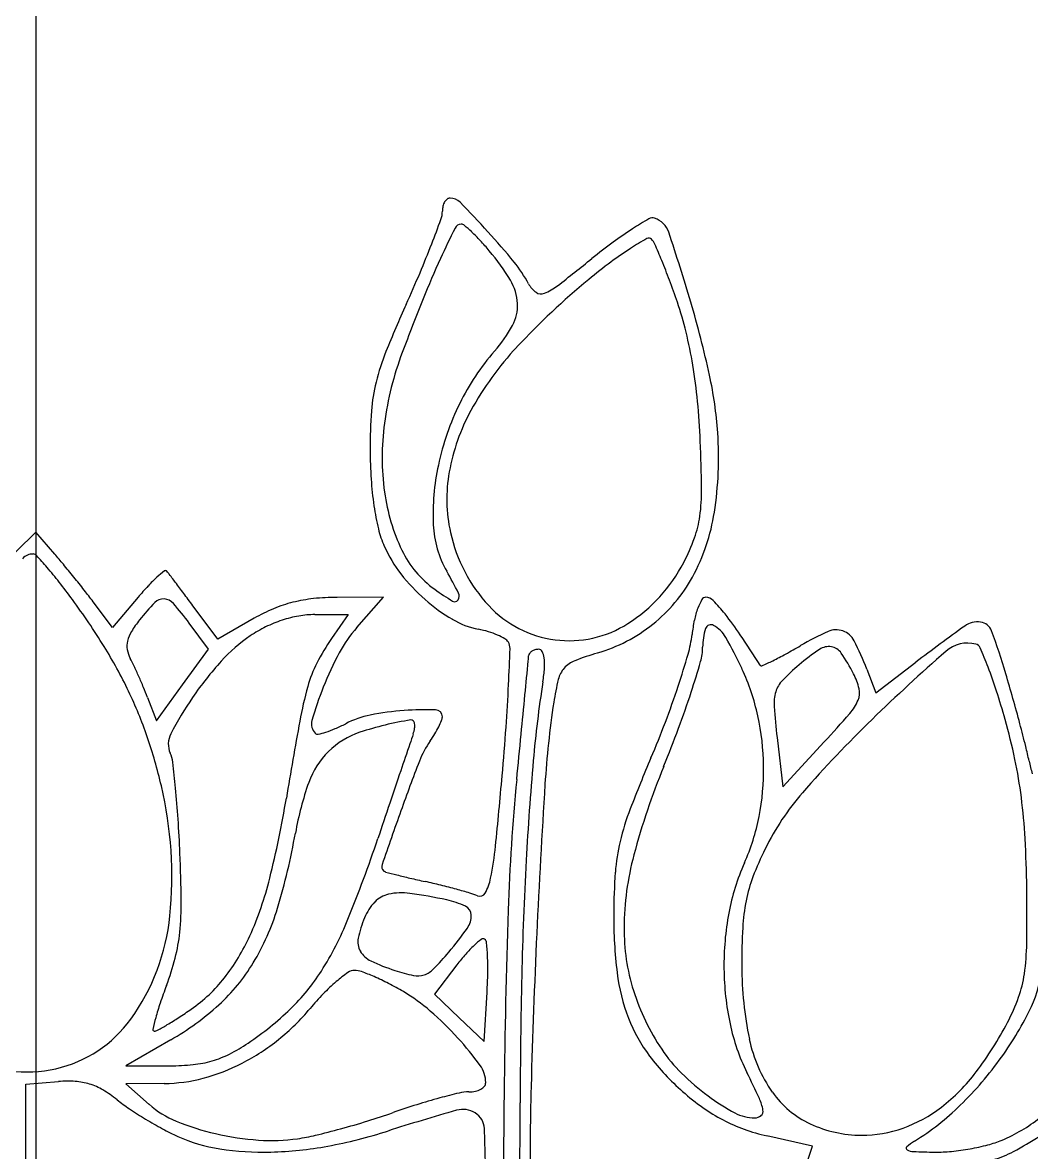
# Model space of a CAD drawing. Header units: millimetres. Extents: x 56222 to 3066687, y -650199 to -121287.
# Drawn here: x 140534.01 to 140541.13, y -185778.03 to -185770.06 of the extents above; entities that cross this region are included whole.
import ezdxf

# ---------------------------------------------------------------- set-up
doc = ezdxf.new("R2010")
doc.units = ezdxf.units.MM
doc.header["$MEASUREMENT"] = 0
doc.layers.add('$TD_AUDIT_GENERATED_(A0BDF17)', color=32, linetype='Continuous', lineweight=30)

msp = doc.modelspace()

# ---------------------------------------------------------------- linework, layer by layer
at = {"layer": '$TD_AUDIT_GENERATED_(A0BDF17)', "linetype": 'Continuous', "lineweight": 25, "ltscale": 2}
for p, q in [((140534.1086, -185725.4446), (140534.1085, -185784.0409)), ((140534.1075, -185773.6577), (140533.7678, -185773.9915)), ((140534.2414, -185773.8118), (140534.1075, -185773.6577)), ((140534.8292, -185774.1172), (140534.6498, -185774.331)), ((140536.5609, -185774.1168), (140536.2332, -185774.1175)), ((140536.3735, -185774.3302), (140536.5609, -185774.1168)), ((140534.6498, -185774.331), (140534.5125, -185774.1485)), ((140535.3916, -185774.4121), (140535.2249, -185774.1879)), ((140535.6486, -185774.2652), (140535.3916, -185774.4121)), ((140536.0769, -185774.2392), (140536.3118, -185774.2392)), ((140536.3118, -185774.2392), (140536.1951, -185774.4075)), ((140535.3262, -185774.4821), (140535.1912, -185774.2994)), ((140535.1428, -185774.7353), (140535.3262, -185774.4821)), ((140540.0347, -185774.7913), (140540.3177, -185774.5753)), ((140539.9713, -185774.6244), (140540.0347, -185774.7913)), ((140534.9594, -185774.9885), (140535.1428, -185774.7353)), ((140534.8968, -185774.824), (140534.9594, -185774.9885)), ((140539.3382, -185775.1071), (140539.3798, -185775.4547)), ((140539.3798, -185775.4547), (140539.6715, -185775.1377)), ((140537.0786, -185776.7105), (140536.922, -185776.9158)), ((140537.2708, -185777.25), (140537.2921, -185776.9017)), ((140536.922, -185776.9158), (140537.0964, -185777.0829)), ((140537.0964, -185777.0829), (140537.2708, -185777.25)), ((140535.06, -185777.2389), (140534.7425, -185777.4211)), ((140534.7425, -185777.4211), (140535.0553, -185777.4216)), ((140534.0386, -185777.552), (140534.2681, -185777.533)), ((140534.0386, -185778.2637), (140534.0386, -185777.552)), ((140535.014, -185777.5466), (140534.7425, -185777.5485)), ((140534.7425, -185777.5485), (140534.9075, -185777.6938)), ((140539.5892, -185777.9882), (140539.2672, -185777.9161)), ((140539.4826, -185778.302), (140539.5892, -185777.9882))]:
    msp.add_line(p, q, dxfattribs=at)
for centre, radius, start, end in [((140537.0834, -185771.3815), 0.1053, 149.47515, 166.9435), ((140537.0531, -185771.3636), 0.0702, 127.67436, 149.47519), ((140537.0308, -185771.3348), 0.0338, 89.99989, 127.67418), ((140537.0308, -185771.3999), 0.0989, 44.32851, 90), ((140536.8025, -185771.3928), 0.1743, 339.98607, 0.00002), ((140537.1321, -185771.3928), 0.1553, 166.94351, 179.99991), ((140530.7459, -185777.5393), 8.8848, 42.4855, 44.32855), ((140528.7555, -185768.4617), 8.7384, 338.78474, 339.9861), ((140537.1098, -185771.5342), 0.0489, 90.88133, 153.68275), ((140537.1096, -185771.5202), 0.0349, 49.61925, 90.88141), ((140539.97, -185774.0878), 3.055, 120.19394, 122.73227), ((140538.4586, -185771.4902), 0.0497, 71.63155, 120.19402), ((140538.4247, -185771.5924), 0.1573, 18.62999, 71.63157), ((140544.4425, -185775.161), 8.2295, 153.68273, 155.34382), ((140536.2557, -185772.5241), 1.3528, 46.66282, 49.61934), ((140536.3145, -185772.4619), 1.2672, 42.7971, 46.66283), ((140533.7083, -185774.8261), 4.8677, 39.16347, 42.48548), ((140539.7203, -185773.6993), 2.5931, 122.73222, 126.39425), ((140525.9967, -185775.7821), 13.2726, 16.39591, 18.62992), ((140530.293, -185769.0586), 7.0891, 337.01146, 338.78484), ((140535.7566, -185772.9785), 2.0276, 40.07871, 42.79715), ((140540.7876, -185775.1472), 4.392, 126.39423, 128.8622), ((140539.6651, -185773.7862), 2.5277, 119.52691, 122.56799), ((140538.4331, -185771.6109), 0.0278, 43.88196, 119.52698), ((140538.3676, -185771.6739), 0.1187, 23.51961, 43.88195), ((140533.3713, -185773.8484), 5.5676, 22.24053, 23.51959), ((140542.8286, -185774.4202), 6.4538, 155.34381, 158.09273), ((140536.0654, -185772.7186), 1.6239, 31.05242, 40.07871), ((140527.484, -185758.6376), 16.8108, 307.80768, 308.86215), ((140539.515, -185773.5511), 2.2488, 122.56794, 126.87195), ((140536.7328, -185772.3625), 0.9668, 28.15501, 39.16337), ((140540.7513, -185775.1994), 4.3093, 126.87202, 129.51736), ((140534.2654, -185773.4828), 4.6017, 20.38575, 22.24048), ((140526.838, -185767.5928), 10.8423, 335.7217, 337.01153), ((140537.1555, -185772.0622), 0.3515, 2.95659, 31.05241), ((140541.4401, -185776.0344), 5.3917, 129.51736, 136.91442), ((140532.0214, -185774.3166), 6.9956, 19.03056, 20.38571), ((140537.7365, -185771.8254), 0.1716, 208.15493, 234.85048), ((140537.6733, -185771.9151), 0.0619, 234.85046, 291.8318), ((140537.5531, -185771.615), 0.3851, 291.83181, 307.80768), ((140554.1846, -185778.987), 18.6936, 158.09268, 159.33621), ((140537.2131, -185772.0593), 0.2938, 331.39762, 2.95659), ((140536.4355, -185772.7941), 2.3262, 13.6259, 19.03064), ((140531.4664, -185774.1727), 7.5709, 12.38055, 16.39589), ((140545.4704, -185775.9972), 9.598, 155.72168, 157.88487), ((140536.5931, -185771.7212), 1, 318.71651, 331.39755), ((140535.5667, -185773.0047), 3.2202, 9.39042, 13.62593), ((140539.1127, -185773.8576), 2.2049, 136.91435, 151.34045), ((140538.0491, -185772.9814), 1.5873, 157.88488, 166.06919), ((140538.8125, -185773.1895), 2.2646, 159.3362, 172.38438), ((140538.5966, -185773.4803), 1.6661, 138.71651, 154.00551), ((140534.9985, -185773.0987), 3.7962, 5.49118, 9.39036), ((140537.667, -185772.8866), 1.1936, 166.06925, 175.92538), ((140536.1367, -185773.1475), 2.7895, 3.92097, 12.38063), ((140538.8262, -185773.5923), 1.9216, 154.00548, 167.7432), ((140533.5469, -185773.2382), 5.2544, 2.4352, 5.49118), ((140540.2029, -185773.0673), 3.7359, 175.92535, 180.13635), ((140538.4331, -185773.4862), 1.4305, 151.3405, 169.79649), ((140538.3644, -185773.1295), 1.8125, 172.38438, 187.80366), ((140536.3881, -185773.1303), 2.5375, 351.21891, 3.92097), ((140539.7859, -185773.0683), 3.3189, 180.13634, 183.71841), ((140528.0834, -185773.4706), 10.7229, 0.63461, 2.43526), ((140538.5545, -185773.5332), 1.6435, 167.74312, 182.51411), ((140538.0937, -185773.4251), 1.0856, 169.79649, 192.49136), ((140538.8155, -185773.1313), 2.3465, 183.71841, 188.36354), ((140537.9445, -185773.1871), 1.3887, 187.80361, 205.51369), ((140537.4854, -185773.3664), 1.3203, 352.21387, 0.63462), ((140538.2963, -185773.2077), 1.8217, 188.36353, 193.55272), ((140537.5152, -185773.3044), 1.397, 331.3621, 351.21888), ((140538.0672, -185773.446), 0.733, 339.88267, 352.21387), ((140537.2166, -185773.468), 0.711, 193.55272, 204.02871), ((140537.6364, -185773.5735), 0.7246, 182.51404, 209.75454), ((140538.1216, -185773.4189), 1.1142, 192.49129, 222.79345), ((140537.3346, -185773.1777), 1.5133, 332.71235, 339.88276), ((140537.4224, -185773.3762), 0.9364, 204.02867, 217.95044), ((140537.3385, -185773.4763), 0.7172, 205.51363, 234.54676), ((140534.0875, -185773.9082), 0.0965, 88.69111, 138.76567), ((140534.0889, -185773.8451), 0.0335, 42.15212, 88.6912), ((140530.8329, -185776.7926), 4.4255, 40.70539, 42.15198), ((140531.2925, -185776.3737), 3.9063, 39.59572, 40.98272), ((140537.685, -185773.3584), 1.119, 302.49761, 332.71238), ((140531.9689, -185775.8153), 2.9269, 38.07814, 40.70538), ((140527.3986, -185779.5944), 8.9595, 38.84991, 39.59567), ((140535.5736, -185774.6538), 0.9129, 127.70134, 131.96663), ((140535.0233, -185773.9418), 0.013, 39.38585, 127.70145), ((140534.5195, -185774.3554), 0.6649, 37.09964, 39.38567), ((140504.8563, -185796.7893), 37.8561, 36.97392, 37.09975), ((140537.7336, -185773.1335), 1.331, 217.95049, 228.64648), ((140533.8751, -185775.7237), 3.608, 26.97608, 29.75456), ((140530.2605, -185777.1538), 5.0972, 36.34406, 38.07825), ((140527.2302, -185779.7301), 9.1758, 38.10729, 38.84984), ((140536.4061, -185775.4399), 2.0582, 137.04279, 140.0094), ((140535.6344, -185774.7214), 1.0038, 131.9665, 137.04277), ((140511.8557, -185791.5199), 29.0949, 36.77909, 36.97389), ((140537.7753, -185773.4464), 1.1007, 308.56169, 331.36208), ((140530.4896, -185777.1737), 5.0335, 36.94331, 38.10733), ((140499.7914, -185800.5382), 44.1574, 36.63652, 36.77907), ((140536.2369, -185775.7245), 1.607, 90.12897, 96.0273), ((140538.1923, -185772.2773), 2.1891, 234.54677, 238.52064), ((140537.0474, -185774.109), 0.0483, 326.33024, 26.97612), ((140538.8362, -185774.1498), 0.0326, 89.65048, 149.79582), ((140538.8359, -185774.1886), 0.0714, 43.95894, 89.65046), ((140530.3322, -185777.1011), 5.0082, 31.7727, 36.34407), ((140536.0676, -185775.2419), 1.5618, 135.85582, 141.81141), ((140535.0078, -185774.2132), 0.0848, 86.23957, 135.8559), ((140535.007, -185774.2256), 0.0972, 41.27981, 86.23961), ((140533.4912, -185775.5563), 2.1142, 36.47676, 41.27973), ((140536.2568, -185775.3289), 1.2254, 112.62715, 119.76115), ((140536.1614, -185775.1), 0.9774, 104.17506, 112.62716), ((140536.1778, -185775.1648), 1.0441, 96.02734, 104.17503), ((140537.6742, -185773.201), 1.2411, 228.64649, 239.65051), ((140537.064, -185774.12), 0.0284, 238.52068, 326.33025), ((140537.8704, -185773.6515), 0.7718, 222.7934, 262.67492), ((140539.334, -185774.4018), 0.5924, 159.45728, 167.99223), ((140539.1517, -185774.3335), 0.3977, 149.79577, 159.45722), ((140537.9116, -185775.0799), 1.3554, 38.59161, 43.95901), ((140535.5084, -185774.802), 0.8502, 141.81145, 148.59603), ((140536.1098, -185775.0803), 0.844, 99.97548, 108.22023), ((140536.0769, -185774.8937), 0.6545, 89.99999, 99.97553), ((140537.3483, -185773.7575), 0.5963, 239.65043, 258.69013), ((140539.7775, -185774.4962), 1.0459, 167.9923, 173.56906), ((140537.2278, -185775.6256), 2.2303, 33.92404, 38.59162), ((140536.1279, -185775.1343), 0.9009, 116.21665, 124.19679), ((140536.1268, -185775.1321), 0.8985, 108.22024, 116.21663), ((140537.1019, -185774.9697), 0.9692, 138.71654, 151.57236), ((140537.0865, -185775.0668), 0.739, 73.08839, 78.69012), ((140537.8706, -185773.6497), 0.7736, 262.67495, 302.49756), ((140537.7479, -185773.412), 1.1446, 286.42115, 308.56169), ((140539.2396, -185774.4692), 0.4265, 161.9769, 179.99997), ((140538.8714, -185774.3494), 0.0393, 61.20716, 161.9769), ((140538.7836, -185774.5091), 0.2216, 29.5441, 61.20717), ((140540.4899, -185776.1404), 1.9501, 113.96364, 120.37199), ((140539.7554, -185774.4877), 0.1415, 70.39272, 113.96362), ((140539.7549, -185774.489), 0.1429, 27.12293, 70.39276), ((140549.0592, -185786.0272), 14.407, 125.64954, 127.35509), ((140540.7538, -185774.4476), 0.1568, 82.73132, 125.64948), ((140540.7615, -185774.3871), 0.0958, 20.25481, 82.73134), ((140536.1853, -185776.0758), 4.9737, 16.58416, 20.2549), ((140534.8998, -185774.4605), 0.1488, 166.3873, 189.76598), ((140534.9813, -185774.4802), 0.2327, 148.59606, 166.38724), ((140536.2635, -185775.3339), 1.1423, 124.19684, 137.81855), ((140537.4229, -185775.2582), 1.4937, 145.28339, 153.01951), ((140537.1237, -185774.9444), 0.6111, 66.62863, 73.0885), ((140537.1687, -185774.8404), 0.4978, 59.9732, 66.62864), ((140537.3826, -185774.4702), 0.0701, 31.71745, 59.9731), ((140537.3742, -185774.4754), 0.08, 357.93788, 31.71748), ((140537.8938, -185774.2838), 0.8498, 343.95221, 353.56904), ((140536.2579, -185775.9407), 3.1249, 24.96513, 29.54405), ((140531.8823, -185779.2209), 8.6724, 32.22354, 33.92405), ((140538.1066, -185775.3333), 1.9949, 20.81676, 27.12298), ((140531.7777, -185776.2057), 3.3079, 25.53491, 31.77265), ((140534.9552, -185774.4509), 0.205, 189.76613, 208.15495), ((140538.2041, -185775.5664), 2.2226, 151.57237, 158.4861), ((140512.7923, -185773.5903), 24.6779, 357.34526, 357.93793), ((140537.6197, -185774.5324), 0.0342, 144.29498, 175.90229), ((140537.6399, -185774.5469), 0.0591, 123.30324, 144.29504), ((140537.6502, -185774.5626), 0.0778, 105.22641, 123.30324), ((140537.6555, -185774.5819), 0.0979, 90.00006, 105.22632), ((140537.6555, -185774.5131), 0.0291, 27.88088, 89.99992), ((140537.5645, -185774.5613), 0.132, 7.58816, 27.88092), ((140538.6335, -185776.4168), 1.9879, 106.4212, 111.32039), ((140538.4492, -185774.4692), 0.3639, 343.86175, 359.99999), ((140538.38, -185772.6573), 2.1209, 295.9469, 298.70498), ((140537.4023, -185770.8717), 4.1566, 298.70497, 300.37202), ((140540.5875, -185775.892), 1.6979, 124.02152, 130.12597), ((140539.7026, -185774.581), 0.1162, 80.77157, 124.0215), ((140539.7043, -185774.5704), 0.1055, 34.44159, 80.77154), ((140538.6673, -185775.2816), 1.3629, 27.31093, 34.44173), ((140549.3235, -185784.5681), 13.3691, 131.12633, 134.16535), ((140540.6837, -185774.6733), 0.2332, 75.71742, 131.12626), ((140540.7303, -185774.4902), 0.0442, 23.27597, 75.71743), ((140537.025, -185776.0841), 4.0778, 21.19529, 23.27599), ((140533.7304, -185775.1064), 1.1841, 25.20787, 28.155), ((140537.1885, -185776.1721), 2.3906, 137.81858, 145.65931), ((140536.9084, -185774.9963), 0.9164, 153.01944, 164.17413), ((139613.5453, -185685.9224), 928.2794, 354.5055121, 354.520409), ((140536.1365, -185774.4261), 1.4528, 354.52031, 355.90227), ((140537.3522, -185774.5895), 0.3462, 355.72477, 7.58814), ((140537.9811, -185774.7453), 0.1936, 111.32045, 138.39575), ((140533.2034, -185772.9346), 5.7304, 341.60242, 343.95215), ((140532.4259, -185772.7263), 6.6343, 341.91265, 343.86181), ((140539.2275, -185774.5911), 0.0102, 212.22347, 294.64369), ((140537.6861, -185771.2312), 3.7068, 294.64364, 295.94699), ((140540.4729, -185775.7559), 1.52, 130.12599, 136.18326), ((140531.656, -185776.0829), 3.4768, 23.88798, 25.20783), ((140531.4349, -185776.1808), 3.7187, 22.58238, 23.88802), ((140536.4794, -185774.5243), 1.2214, 351.08369, 355.7247), ((140537.9761, -185774.7408), 0.1869, 138.3958, 166.15316), ((140537.647, -185775.2939), 1.5926, 12.36867, 24.96517), ((140539.4715, -185774.8663), 0.4578, 13.15516, 27.31096), ((140537.9278, -185775.7341), 3.1096, 17.87149, 21.19533), ((140529.3152, -185778.1218), 12.1419, 15.72612, 16.58418), ((140532.5732, -185775.7074), 2.4859, 20.81679, 22.58238), ((140538.4843, -185775.443), 2.5543, 164.17409, 169.79391), ((140538.6021, -185775.7233), 2.6504, 158.48612, 163.85169), ((140525.5601, -185774.1823), 11.8963, 355.90331, 357.34531), ((140545.8692, -185775.9974), 8.2833, 171.08366, 174.95465), ((140539.5388, -185775.126), 1.7964, 166.1532, 171.41684), ((140532.4907, -185772.6976), 6.4815, 339.211, 341.60244), ((140539.5204, -185774.842), 0.2, 136.1833, 163.19464), ((140532.0086, -185776.0954), 3.052, 19.01597, 25.53493), ((140537.3012, -185776.2491), 2.527, 145.65924, 152.44383), ((140199.6604, -185742.3024), 339.4587, 354.458602, 354.505585), ((140532.304, -185772.6865), 6.7625, 339.62617, 341.91265), ((140539.6048, -185774.8675), 0.2882, 163.19471, 184.02946), ((140539.792, -185774.7914), 0.1287, 336.75981, 13.15511), ((140535.715, -185776.4475), 5.4345, 15.68327, 17.87145), ((140528.3553, -185778.392), 13.1392, 14.91732, 15.72611), ((140536.8431, -185776.8136), 1.9029, 94.08741, 101.35741), ((140536.8626, -185777.0865), 2.1766, 88.24954, 94.0874), ((140536.9275, -185774.9601), 0.0492, 359.99999, 88.24947), ((140544.4135, -185775.8618), 6.7264, 171.41689, 176.37381), ((140543.8127, -185774.5711), 4.5065, 184.02947, 186.83109), ((140539.5768, -185774.699), 0.3628, 319.11078, 336.7598), ((140581.8085, -185783.243), 46.5751, 169.7939, 170.4725), ((140536.1442, -185775.0116), 0.0915, 163.85167, 225.00006), ((140536.5986, -185775.5966), 0.6616, 101.3574, 117.34444), ((140537.1013, -185777.1899), 2.2349, 98.93044, 108.42716), ((140536.7573, -185775.001), 0.0192, 43.04448, 98.93032), ((140536.7435, -185775.0139), 0.0381, 9.5042, 43.0445), ((140536.3737, -185774.7381), 0.6472, 333.21661, 337.48969), ((140536.9093, -185774.9601), 0.0674, 337.48971, 0.00006), ((140537.4781, -185775.331), 1.7654, 0.70897, 12.36867), ((140546.0764, -185781.2249), 8.7085, 134.16538, 138.86366), ((140533.0852, -185769.078), 8.9498, 317.38401, 319.11087), ((140536.7134, -185776.1672), 4.3975, 11.90236, 15.68331), ((140535.9801, -185774.5109), 0.5842, 281.90369, 287.38631), ((140535.9507, -185774.4172), 0.6823, 287.38623, 293.35327), ((140536.5774, -185775.6174), 0.5775, 108.4272, 134.4015), ((140535.7584, -185773.9719), 1.1674, 293.35332, 297.34437), ((140536.5281, -185774.9981), 0.2564, 341.17935, 350.51958), ((140536.6833, -185775.024), 0.0992, 350.5197, 9.50432), ((140536.2864, -185774.6941), 0.745, 328.80176, 333.21666), ((140516.5395, -185773.5362), 20.9401, 354.9591, 355.90333), ((140532.3316, -185772.6372), 6.6517, 336.86559, 339.21097), ((140530.2141, -185771.9103), 8.9918, 337.77936, 339.62608), ((140529.7338, -185778.0248), 11.7126, 14.11337, 14.91734), ((140531.5272, -185776.2613), 3.5612, 13.20924, 19.01596), ((140535.2, -185775.1527), 0.157, 152.44375, 203.87026), ((140536.0958, -185775.0599), 0.0231, 224.99998, 281.90359), ((141531.1243, -186111.2398), 1049.6389, 161.3253012, 161.336302), ((140564.3105, -185784.4671), 29.0952, 161.1794, 161.32539), ((140537.4415, -185775.5163), 0.6725, 144.99155, 158.85121), ((140536.1481, -185774.6104), 0.9066, 324.99151, 328.80178), ((139935.9512, -185716.718), 604.4062, 354.428144, 354.4586253), ((140534.8507, -185775.3072), 0.225, 6.82497, 23.87014), ((140536.5757, -185775.6157), 0.575, 134.40148, 160.44705), ((140538.9898, -185775.6976), 2.1686, 11.3099, 14.11335), ((140526.8147, -185776.269), 8.3184, 5.56381, 6.82499), ((140549.9295, -185780.3472), 14.0623, 158.85117, 160.37224), ((140558.2031, -185777.0863), 20.6651, 174.95468, 176.91026), ((140548.5732, -185779.5763), 11.0102, 156.86552, 158.88182), ((140543.3863, -185777.2914), 5.2371, 157.77929, 164.98633), ((140537.4999, -185775.3307), 1.7437, 348.97626, 0.70889), ((140537.6726, -185775.9651), 3.4173, 7.33453, 11.90246), ((140541.9511, -185775.1053), 0.8514, 191.30999, 197.5214), ((141399.337, -186066.7256), 910.5368, 161.3362857, 161.3514118), ((140497.6119, -185771.8667), 39.9411, 354.2438, 354.95908), ((140532.2743, -185776.086), 2.7938, 354.2854, 13.20924), ((140527.8667, -185776.1666), 7.2614, 3.83256, 5.56378), ((140538.1144, -185776.1622), 2.2079, 160.44702, 170.02519), ((140552.0245, -185776.819), 14.5918, 174.42814, 178.0526), ((140600.7368, -185779.4313), 63.1626, 176.37375, 177.329438), ((140528.422, -185774.2828), 7.5581, 346.09385, 350.47255), ((140540.8928, -185776.6972), 1.8259, 138.86367, 153.83138), ((140537.1046, -185776.0382), 3.9899, 3.15218, 7.33454), ((141784.7785, -186196.8045), 1317.336, 161.3514313, 161.3628905), ((140576.3954, -185789.7858), 42.1608, 160.37216, 160.91762), ((140539.9859, -185776.2597), 1.8046, 158.88176, 166.55973), ((140524.4523, -185776.3953), 10.6834, 2.53631, 3.83255), ((140537.7381, -185775.3771), 1.501, 335.84817, 348.97629), ((140531.4374, -185774.9879), 4.5715, 343.19704, 350.02513), ((140526.7935, -185772.5386), 10.2663, 337.97695, 341.36288), ((140535.118, -185775.6474), 2.245, 348.42124, 354.24376), ((140539.553, -185776.1562), 1.3595, 166.5597, 175.79673), ((140532.9367, -185776.2677), 8.1641, 0.7041, 3.15214), ((140525.2883, -185776.3583), 9.8466, 0.58118, 2.53629), ((140540.2898, -185776.4609), 2.0311, 164.98628, 179.60457), ((140541.3618, -185776.9277), 2.3486, 153.83136, 159.07942), ((140536.5912, -185776.0161), 0.0422, 160.91759, 229.09744), ((140564.2065, -185777.4104), 26.6773, 176.9103, 178.65848), ((140540.5316, -185776.6297), 1.5605, 155.84816, 169.45753), ((140533.447, -185775.527), 2.3814, 335.73984, 346.09393), ((140536.5848, -185776.0235), 0.0324, 229.09738, 255.24792), ((140539.2534, -185765.8889), 10.5125, 255.24803, 255.6915), ((140537.8665, -185771.3265), 4.9008, 255.69154, 256.8033), ((140538.7026, -185767.7606), 8.5634, 256.80342, 257.53543), ((140536.9385, -185776.0204), 0.3867, 331.61998, 348.42126), ((140542.4905, -185776.3721), 4.305, 175.79666, 179.70958), ((140540.1403, -185776.4607), 1.0408, 159.07933, 168.72202), ((140535.7995, -185780.894), 4.8871, 76.18167, 77.53544), ((140535.8687, -185780.6128), 4.5975, 74.76441, 76.18166), ((140535.9941, -185780.1524), 4.1203, 73.39895, 74.76441), ((140525.9416, -185776.3537), 15.1598, 359.23116, 0.7041), ((140533.1533, -185776.2785), 1.9812, 354.16316, 0.58113), ((140536.7645, -185776.5175), 0.3649, 136.52027, 157.50002), ((140536.6372, -185776.3969), 0.1895, 102.27479, 136.52022), ((140536.6881, -185776.6309), 0.429, 82.13205, 102.27473), ((140536.2531, -185779.779), 3.607, 77.92996, 82.13202), ((140536.8788, -185776.8531), 0.6149, 64.96373, 77.92989), ((140537.0208, -185776.7087), 0.5268, 67.18307, 73.39883), ((140537.2415, -185776.1841), 0.0423, 247.18311, 331.62004), ((140540.4052, -185776.5135), 1.311, 168.72201, 177.07067), ((140534.1858, -185775.8178), 1.7006, 328.91313, 343.19701), ((140537.1085, -185776.3612), 0.0721, 2.37767, 64.96366), ((140592.2633, -185778.1871), 54.8538, 178.05264, 179.40618), ((140541.5007, -185776.3671), 3.3152, 179.70957, 186.91775), ((140540.983, -185776.7137), 2.0196, 169.45752, 180.67441), ((140533.5587, -185776.2145), 1.503, 324.19316, 354.28541), ((140534.2029, -185775.5356), 2.2737, 327.61144, 337.97696), ((140537.1589, -185776.6809), 0.7918, 157.50003, 168.43155), ((140537.0315, -185776.3644), 0.1491, 324.63249, 2.37771), ((140533.9019, -185776.355), 1.2287, 345.54445, 354.16317), ((140534.3084, -185775.9152), 1.4365, 321.90969, 335.7399), ((140535.0372, -185774.9488), 2.5948, 319.92123, 324.63257), ((140595.388, -185779.1818), 57.808, 177.329367, 178.399644), ((140539.7114, -185776.4569), 1.4527, 179.6045, 197.38907), ((140544.2742, -185776.7115), 5.185, 177.07065, 180.07461), ((140536.5109, -185776.5483), 0.1303, 168.43166, 209.90696), ((140537.7476, -185777.1632), 0.8049, 132.80244, 138.85651), ((140537.6576, -185777.066), 0.6725, 127.21221, 132.80248), ((140537.2635, -185776.5469), 0.0207, 58.37623, 127.21226), ((140537.258, -185776.5557), 0.031, 5.29619, 58.37615), ((140535.1494, -185776.7512), 2.1487, 2.73664, 5.29628), ((140539.4116, -185776.5344), 1.6886, 351.83174, 359.2311), ((140533.328, -185776.2071), 1.8214, 339.12739, 345.54444), ((140536.5441, -185776.5292), 0.1687, 209.90691, 244.69986), ((140535.3237, -185775.1899), 2.2203, 315.78796, 319.92129), ((140538.267, -185777.6169), 1.4946, 138.85653, 142.66589), ((140535.497, -185776.7346), 1.8007, 358.98586, 2.73656), ((140534.5062, -185776.011), 1.3264, 312.34823, 328.9131), ((140536.3569, -185776.8302), 0.0813, 90.00003, 125.54347), ((140536.3569, -185776.8932), 0.1443, 69.96874, 89.99997), ((140537.1053, -185775.3419), 1.4819, 244.69983, 251.7356), ((140537.0454, -185775.5234), 1.2908, 251.73558, 257.80636), ((140536.793, -185776.6193), 0.1705, 288.76359, 315.78804), ((140540.954, -185776.7141), 1.9907, 180.67445, 191.96793), ((140541.6387, -185776.7149), 2.5495, 180.07459, 191.75167), ((140540.5144, -185776.7093), 0.6854, 334.46516, 359.73285), ((140534.593, -185776.1383), 1.0749, 304.72193, 321.90976), ((140534.8961, -185775.9753), 1.4528, 313.95455, 327.61143), ((140537.1086, -185777.8546), 1.3525, 130.61191, 135.9816), ((140536.9897, -185777.7159), 1.1698, 125.54341, 130.61189), ((140535.8695, -185778.2299), 1.5671, 66.48556, 69.96864), ((140535.7935, -185778.4046), 1.7577, 62.793, 66.48551), ((140536.8025, -185776.6475), 0.1407, 257.80638, 288.76362), ((140534.1778, -185776.7112), 3.1201, 356.50067, 358.98583), ((140576.7696, -185777.7046), 39.2438, 178.65847, 179.96755), ((140539.5255, -185776.6067), 1.3255, 186.9178, 201.21241), ((140540.256, -185776.6556), 0.8355, 340.18346, 351.83173), ((140538.293, -185778.1003), 3.4923, 159.12731, 161.27676), ((140535.6101, -185778.7614), 2.1588, 59.62799, 62.79304), ((140536.065, -185777.9852), 1.2591, 48.96613, 59.62806), ((140539.8465, -185776.4146), 1.5943, 197.38905, 213.97603), ((140536.5434, -185777.5073), 1.645, 161.27669, 165.05099), ((140537.5182, -185778.2503), 1.9221, 135.98165, 140.10787), ((140539.7125, -185776.4598), 1.4132, 332.32534, 340.18347), ((140534.1005, -185775.5659), 1.9287, 299.8353, 312.34817), ((140533.0687, -185773.9386), 3.7511, 303.08995, 304.72194), ((140534.3836, -185775.4438), 2.1912, 303.91723, 313.95452), ((140534.8243, -185775.9985), 1.589, 308.87202, 320.10788), ((140535.3839, -185778.7678), 2.2966, 42.16721, 48.96623), ((140539.0278, -185775.9991), 2.3329, 324.31436, 334.46511), ((140534.0536, -185776.5715), 0.8927, 282.72339, 324.19315), ((140536.7617, -185777.5656), 1.8709, 165.05089, 167.63848), ((140533.4904, -185774.5365), 3.0206, 299.27462, 300.77552), ((140533.8319, -185775.1099), 2.3531, 300.77547, 303.08991), ((140539.3129, -185776.6892), 1.0975, 201.21245, 217.2093), ((140540.4209, -185776.8271), 1.4457, 191.96797, 206.32148), ((140538.7194, -185775.9389), 2.5346, 322.9793, 332.32525), ((140534.9441, -185777.1672), 0.0101, 167.63851, 269.99997), ((140534.9441, -185777.1295), 0.0478, 269.99992, 299.27456), ((140535.3398, -185778.8078), 2.3562, 36.11228, 42.16727), ((140534.9209, -185776.2429), 1.2282, 296.82446, 303.91724), ((140534.8745, -185776.0608), 1.509, 297.19221, 308.87203), ((140539.4372, -185776.6904), 1.1007, 213.97602, 225.41695), ((140540.1198, -185777.0309), 0.9982, 191.7516, 215.27088), ((140534.0421, -185776.5208), 0.9447, 242.97107, 282.72341), ((140535.1541, -185776.7041), 0.7114, 286.14859, 296.82446), ((140539.807, -185776.3141), 1.7179, 217.20936, 228.64458), ((140538.7922, -185775.8299), 2.623, 314.50943, 324.31432), ((140535.0582, -185775.8567), 1.5649, 269.89484, 275.87745), ((140535.1407, -185776.6576), 0.7598, 275.8775, 286.14856), ((140534.9279, -185776.1646), 1.3923, 285.02488, 297.19222), ((140537.0768, -185777.5405), 0.206, 359.99996, 36.11231), ((140539.6977, -185776.6767), 1.3094, 307.65857, 322.97929), ((140534.3331, -185778.3181), 0.7878, 86.09399, 94.73124), ((140534.3567, -185777.9724), 0.4412, 72.763, 86.09397), ((140535.0062, -185776.4564), 1.0902, 270.40826, 285.02496), ((140537.2441, -185777.5405), 0.0387, 319.97934, 0.00001), ((140539.8797, -185776.2415), 1.731, 225.41696, 233.56695), ((140532.0948, -185780.946), 7.8435, 24.82514, 26.32146), ((140534.3545, -185777.9795), 0.4487, 59.56305, 72.7629), ((140534.1577, -185778.3144), 0.8372, 51.28643, 59.56299), ((140538.0395, -185781.6074), 4.1037, 103.31205, 105.28504), ((140537.164, -185777.9072), 0.3014, 90.00003, 103.31204), ((140537.164, -185777.3897), 0.2161, 269.99993, 282.1378), ((140537.1797, -185777.4626), 0.1416, 282.13776, 298.79952), ((140537.2041, -185777.507), 0.0909, 298.7995, 319.97923), ((140875.217, -185781.1195), 337.8227, 179.406229, 179.642517), ((140553.1069, -185778.0006), 15.5104, 178.39961, 181.24752), ((140539.8106, -185776.31), 1.7233, 228.64465, 234.67307), ((140539.8619, -185777.2133), 0.6823, 215.2708, 244.87952), ((140535.4715, -185776.6753), 1.2635, 231.28641, 236.22958), ((140535.3533, -185777.1876), 0.6744, 228.63419, 247.86073), ((140538.4356, -185782.8984), 5.4542, 107.48597, 109.34942), ((140538.1092, -185781.8625), 4.3682, 105.28503, 107.48604), ((140489.7707, -185777.6553), 47.7551, 359.25199, 359.9675), ((140539.7968, -185776.3537), 1.5915, 233.56689, 241.65416), ((140538.9201, -185777.7886), 0.3232, 9.70542, 24.82512), ((140539.3295, -185776.3765), 1.8565, 301.80533, 314.50944), ((140536.3963, -185775.2924), 2.9271, 236.22957, 238.86781), ((140535.0234, -185773.1816), 4.8443, 287.12775, 289.34938), ((140541.3319, -185792.7243), 15.5808, 105.84701, 107.7116), ((140537.122, -185777.8934), 0.1639, 57.85195, 105.847), ((140537.1367, -185777.87), 0.1363, 2.50941, 57.85192), ((140539.5431, -185776.6874), 1.2608, 234.67307, 242.29312), ((140539.1801, -185777.497), 0.2925, 241.65408, 270.00001), ((140539.1801, -185777.7209), 0.0686, 269.99998, 310.79656), ((140539.1975, -185777.7412), 0.0418, 310.79651, 9.70541), ((140539.8968, -185776.9347), 0.9834, 289.64597, 307.65856), ((140536.4424, -185775.216), 3.0164, 238.86781, 241.48955), ((140535.7893, -185776.1158), 1.8316, 247.86076, 256.98293), ((140534.6437, -185771.9496), 6.1334, 285.26632, 287.12771), ((140526.9529, -185778.3163), 10.3299, 360, 2.50945), ((140539.5091, -185776.7521), 1.1876, 242.29311, 250.16337), ((140539.9341, -185777.0595), 0.8522, 244.87949, 269.94362), ((140539.9341, -185777.0391), 0.8725, 269.94362, 289.64594), ((140540.4937, -185776.9126), 1.1202, 292.67651, 308.57437), ((140535.8204, -185776.3611), 1.7133, 241.48955, 245.49389), ((140535.5742, -185776.9013), 1.1196, 245.49398, 261.37017), ((140535.8219, -185775.9752), 1.9759, 256.98293, 265.89801), ((140535.7715, -185776.6769), 1.2724, 265.89797, 278.2959), ((140535.7449, -185776.4943), 1.457, 278.29596, 283.38368), ((140534.7984, -185772.5162), 5.546, 283.38365, 285.26634), ((140535.5339, -185774.5693), 3.4776, 280.51299, 287.71156), ((140539.5581, -185776.6165), 1.3318, 250.16342, 257.38556), ((140539.7394, -185775.6576), 2.6863, 298.13743, 302.68818), ((140535.7137, -185775.9818), 2.0496, 261.37025, 271.46657), ((140535.7006, -185775.4676), 2.5639, 271.46658, 280.51301), ((140540.2621, -185778.0038), 0.0128, 131.0448, 242.10484), ((140540.5285, -185778.3098), 0.4184, 121.80525, 131.0448), ((140540.304, -185777.9247), 0.1023, 242.1048, 267.94085), ((140540.3941, -185776.298), 1.7365, 275.75619, 280.13305), ((140540.4041, -185776.3543), 1.6793, 280.13307, 284.54682), ((140540.6396, -185777.2618), 0.7417, 284.54681, 292.67642), ((140540.5466, -185771.1768), 6.8546, 267.94081, 269.21322), ((140540.4664, -185777.0157), 1.0151, 269.21318, 275.75619), ((140540.6535, -185777.3669), 0.7479, 286.35219, 298.13738)]:
    msp.add_arc(centre, radius, start, end, dxfattribs=at)

doc.saveas('drawing.dxf')
